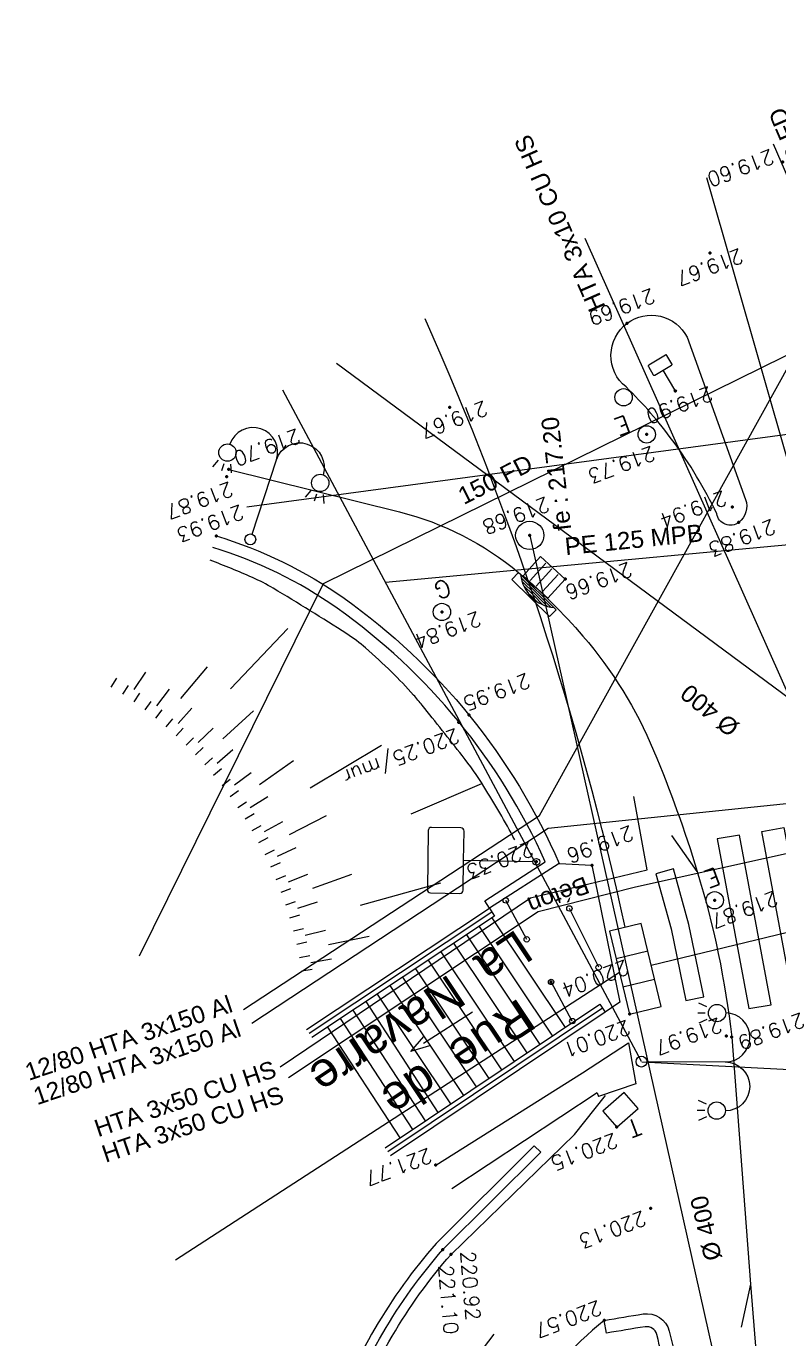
# Model space of a CAD drawing. Header units: metres. Extents: x 1841041 to 1841282, y 5171502 to 5171751.
# Drawn here: x 1841046.8 to 1841064.16, y 5171581.31 to 5171611.6 of the extents above; entities that cross this region are included whole.
import ezdxf
from ezdxf.enums import TextEntityAlignment as Align
from ezdxf.lldxf.tags import DXFTag

# ---------------------------------------------------------------- set-up
doc = ezdxf.new("R2010")
doc.units = ezdxf.units.M
doc.header["$PDSIZE"] = -0.004
for name, color, linetype, true_color in [('AEP_SSL', 4, 'Continuous', 0x00ffff), ('CAB_SSL', 7, 'Continuous', 0x800000), ('EDF_SSL', 1, 'Texte-Electricite', 0xff0000), ('Fond topo - ASS', 5, 'Continuous', 0x0000ff), ('Fond topo - BAT_ANN', 7, 'Continuous', 0x999999), ('Fond topo - CLO_LEG', 9, 'Continuous', 0x808080), ('Fond topo - CLO_MUR', 9, 'Continuous', 0x808080), ('Fond topo - EAU', 4, 'Continuous', 0x00ffff), ('Fond topo - EAU_TXT', 4, 'Continuous', 0x00ffff), ('Fond topo - ECL', 6, 'Continuous', 0xff00ff), ('Fond topo - GAZ', 7, 'Continuous', 0xff6600), ('Fond topo - GAZ_TXT', 7, 'Continuous', 0xff6600), ('Fond topo - PTT', 3, 'Continuous', 0x00ff00), ('Fond topo - PTT_TXT', 3, 'Continuous', 0x00ff00), ('Fond topo - SOL', 7, 'Continuous', 0xbababa), ('Fond topo - TAL', 7, 'Continuous', 0x7f3f00), ('Fond topo - TAL_HAC', 7, 'Continuous', 0xa57c00), ('Fond topo - VOI_NOM', 7, 'Continuous', 0x999999), ('Fond topo - VOI_TXT', 7, 'Continuous', 0x999999), ('GAZ_SSL', 7, 'Texte-GAZ', 0xff6600), ('TELECOM_SSL', 3, 'Texte-Telecom', 0x00ff00), ('UNITAIRE SSL', 7, 'UNITAIRE', 0x808000)]:
    doc.layers.add(name, color=color, linetype=linetype, true_color=true_color)
for name, color, linetype, lineweight, true_color in [('Fond topo - P', 3, 'Continuous', 50, 0x00ff00), ('Fond topo - SIG', 7, 'Continuous', 20, 0xbf80ff), ('Fond topo - SIH', 7, 'Continuous', 5, 0xff7f9f), ('Fond topo - VOI', 7, 'Continuous', 25, 0x999999), ('Fond topo - Z_500', 1, 'Continuous', 9, 0xff0000)]:
    doc.layers.add(name, color=color, linetype=linetype, lineweight=lineweight, true_color=true_color)
doc.styles.add('2000_ARIAL', font='arial.ttf', dxfattribs={"height": 0.4})
doc.styles.add('Lignes', font='arial.ttf', dxfattribs={"height": 0.35})
doc.styles.add('LignesA', font='arial.ttf', dxfattribs={"height": 0.35})
doc.styles.add('SIMPLEX', font='simplex_.ttf', dxfattribs={"height": 1.25})
doc.styles.add('TP-C_Autocad_Standard', font='simplex_.ttf', dxfattribs={"height": 1})
doc.styles.add('Tronçons', font='arial.ttf', dxfattribs={"height": 0.25})
tags = doc.linetypes.add('L16', pattern=[0.375, 0.3, -0.075]).pattern_tags.tags
tags[6:7] = [DXFTag(74, 4), DXFTag(75, 0), DXFTag(340, '0'), DXFTag(46, 0.0), DXFTag(50, 0.0), DXFTag(44, 0.0), DXFTag(45, 0.0)]
tags[4:5] = [DXFTag(74, 4), DXFTag(75, 0), DXFTag(340, '0'), DXFTag(46, 0.0), DXFTag(50, 0.0), DXFTag(44, 0.0), DXFTag(45, 0.0)]
tags = doc.linetypes.add('L8', pattern=[0.225, 0.15, -0.075]).pattern_tags.tags
tags[6:7] = [DXFTag(74, 4), DXFTag(75, 0), DXFTag(340, '0'), DXFTag(46, 0.0), DXFTag(50, 0.0), DXFTag(44, 0.0), DXFTag(45, 0.0)]
tags[4:5] = [DXFTag(74, 4), DXFTag(75, 0), DXFTag(340, '0'), DXFTag(46, 0.0), DXFTag(50, 0.0), DXFTag(44, 0.0), DXFTag(45, 0.0)]
tags = doc.linetypes.add('Texte-BT', pattern='A,5,-0.25,["BT",Lignes,S=1,R=0,X=0,Y=-0.18],-1.25', length=6.5).pattern_tags.tags
tags[15:16] = [DXFTag(74, 4), DXFTag(75, 0), DXFTag(340, '0'), DXFTag(46, 0.0), DXFTag(50, 0.0), DXFTag(44, 0.0), DXFTag(45, 0.0)]
tags[4:5] = [DXFTag(74, 4), DXFTag(75, 0), DXFTag(340, '0'), DXFTag(46, 0.0), DXFTag(50, 0.0), DXFTag(44, 0.0), DXFTag(45, 0.0)]
tags = doc.linetypes.add('Texte-Electricite', pattern='A,5,-0.25,["ELEC",Lignes,S=1,R=0,X=0,Y=-0.18],-1.25', length=6.5).pattern_tags.tags
tags[15:16] = [DXFTag(74, 4), DXFTag(75, 0), DXFTag(340, '0'), DXFTag(46, 0.0), DXFTag(50, 0.0), DXFTag(44, 0.0), DXFTag(45, 0.0)]
tags[4:5] = [DXFTag(74, 4), DXFTag(75, 0), DXFTag(340, '0'), DXFTag(46, 0.0), DXFTag(50, 0.0), DXFTag(44, 0.0), DXFTag(45, 0.0)]
tags = doc.linetypes.add('Texte-GAZ', pattern='A,5,-0.25,["GAZ",Lignes,S=1,R=0,X=0,Y=-0.18],-1.25', length=6.5).pattern_tags.tags
tags[15:16] = [DXFTag(74, 4), DXFTag(75, 0), DXFTag(340, '0'), DXFTag(46, 0.0), DXFTag(50, 0.0), DXFTag(44, 0.0), DXFTag(45, 0.0)]
tags[4:5] = [DXFTag(74, 4), DXFTag(75, 0), DXFTag(340, '0'), DXFTag(46, 0.0), DXFTag(50, 0.0), DXFTag(44, 0.0), DXFTag(45, 0.0)]
tags = doc.linetypes.add('Texte-HT', pattern='A,5,-0.25,["HT",Lignes,S=1,R=0,X=0,Y=-0.18],-1.25', length=6.5).pattern_tags.tags
tags[15:16] = [DXFTag(74, 4), DXFTag(75, 0), DXFTag(340, '0'), DXFTag(46, 0.0), DXFTag(50, 0.0), DXFTag(44, 0.0), DXFTag(45, 0.0)]
tags[4:5] = [DXFTag(74, 4), DXFTag(75, 0), DXFTag(340, '0'), DXFTag(46, 0.0), DXFTag(50, 0.0), DXFTag(44, 0.0), DXFTag(45, 0.0)]
tags = doc.linetypes.add('Texte-Telecom', pattern='A,5,-0.25,["TEL",Lignes,S=1,R=0,X=0,Y=-0.18],-1.25', length=6.5).pattern_tags.tags
tags[15:16] = [DXFTag(74, 4), DXFTag(75, 0), DXFTag(340, '0'), DXFTag(46, 0.0), DXFTag(50, 0.0), DXFTag(44, 0.0), DXFTag(45, 0.0)]
tags[4:5] = [DXFTag(74, 4), DXFTag(75, 0), DXFTag(340, '0'), DXFTag(46, 0.0), DXFTag(50, 0.0), DXFTag(44, 0.0), DXFTag(45, 0.0)]
tags = doc.linetypes.add('Texte-TelecomA', pattern='A,5,-0.25,["TEL",LignesA,S=1,R=0,X=0,Y=-0.18],-1.25', length=6.5).pattern_tags.tags
tags[15:16] = [DXFTag(74, 4), DXFTag(75, 0), DXFTag(340, '0'), DXFTag(46, 0.0), DXFTag(50, 0.0), DXFTag(44, 0.0), DXFTag(45, 0.0)]
tags[4:5] = [DXFTag(74, 4), DXFTag(75, 0), DXFTag(340, '0'), DXFTag(46, 0.0), DXFTag(50, 0.0), DXFTag(44, 0.0), DXFTag(45, 0.0)]
tags = doc.linetypes.add('UNITAIRE', pattern='A,0.25,-0.2,0,-0.2,0.25,-0.3,["UNI",TP-C_Autocad_Standard,S=0.15,R=0,X=-0.1,Y=-0.05],-0.45', length=1.65).pattern_tags.tags
tags[23:24] = [DXFTag(74, 4), DXFTag(75, 0), DXFTag(340, '0'), DXFTag(46, 0.0), DXFTag(50, 0.0), DXFTag(44, 0.0), DXFTag(45, 0.0)]
tags[12:13] = [DXFTag(74, 4), DXFTag(75, 0), DXFTag(340, '0'), DXFTag(46, 0.0), DXFTag(50, 0.0), DXFTag(44, 0.0), DXFTag(45, 0.0)]
tags[10:11] = [DXFTag(74, 4), DXFTag(75, 0), DXFTag(340, '0'), DXFTag(46, 0.0), DXFTag(50, 0.0), DXFTag(44, 0.0), DXFTag(45, 0.0)]
tags[8:9] = [DXFTag(74, 4), DXFTag(75, 0), DXFTag(340, '0'), DXFTag(46, 0.0), DXFTag(50, 0.0), DXFTag(44, 0.0), DXFTag(45, 0.0)]
tags[6:7] = [DXFTag(74, 4), DXFTag(75, 0), DXFTag(340, '0'), DXFTag(46, 0.0), DXFTag(50, 0.0), DXFTag(44, 0.0), DXFTag(45, 0.0)]
tags[4:5] = [DXFTag(74, 4), DXFTag(75, 0), DXFTag(340, '0'), DXFTag(46, 0.0), DXFTag(50, 0.0), DXFTag(44, 0.0), DXFTag(45, 0.0)]

# ---------------------------------------------------------------- blocks, each defined once
blk = doc.blocks.new('AFF05')
at = {"ltscale": 2}
for radius in [0.5, 0.01]:
    blk.add_circle((0, 0), radius, dxfattribs=at)
blk = doc.blocks.new('ASS07')
at = {"ltscale": 2}
for p, q in [((-0.25, -0.45), (-0.25, 0.45)), ((0, -0.45), (0, 0.45)), ((0.25, -0.45), (0.25, 0.45))]:
    blk.add_line(p, q, dxfattribs=at)
at = {"ltscale": 2, "flags": 128}
blk.add_lwpolyline([(0.5, -0.5), (0.5, 0.5), (-0.5, 0.5), (-0.5, -0.5)], close=True, dxfattribs=at)
blk = doc.blocks.new('ASS06')
at = {"color": 0, "ltscale": 2}
for p, q in [((-0.392468, 0.036537), (0, 0.036537)), ((-0.332829, 0.073075), (0, 0.073075)), ((-0.254866, 0.109612), (0, 0.109612)), ((-0.129415, 0.146149), (0, 0.146149)), ((0, 0.146149), (0.135305, 0.146149)), ((0, 0.109612), (0.260757, 0.109612)), ((0, 0.073075), (0.33872, 0.073075)), ((0, 0.036537), (0.398359, 0.036537))]:
    blk.add_line(p, q, dxfattribs=at)
at = {"color": 0, "ltscale": 2, "flags": 128}
blk.add_lwpolyline([(-0.5, 0), (0.5, 0), (0.5, 0.18), (-0.5, 0.18)], close=True, dxfattribs=at)
at = {"color": 0, "ltscale": 2}
blk.add_arc((0.002945, -0.541947), 0.700711, 50.662406, 129.337594, dxfattribs=at)
blk = doc.blocks.new('ESC01')
at = {"ltscale": 2}
for p, q in [((1.338104, 0), (0, 0)), ((1.257547, 0.126415), (1.7, 0)), ((1.257547, -0.126415), (1.7, 0))]:
    blk.add_line(p, q, dxfattribs=at)
blk = doc.blocks.new('CLOLEG')
at = {"ltscale": 2}
blk.add_circle((0, 0), 0.0625, dxfattribs=at)
blk = doc.blocks.new('EAU03')
at = {"ltscale": 2}
blk.add_circle((0, 0), 0.2, dxfattribs=at)
blk = doc.blocks.new('EAU99')
at = {"style": 'SIMPLEX'}
blk.add_text('E', height=0.4, dxfattribs=at).set_placement((0, 0), align=Align.MIDDLE_CENTER)
blk = doc.blocks.new('ECL03')
at = {"ltscale": 2}
for p, q in [((-1.271914, 1.507164), (-1.354196, 1.319402)), ((-1.125, 1.464688), (-1.125, 1.293214)), ((-0.978086, 1.507164), (-0.895804, 1.319402)), ((0.978086, 1.507164), (0.895804, 1.319402)), ((1.125, 1.464688), (1.125, 1.293214)), ((1.271914, 1.507164), (1.354196, 1.319402))]:
    blk.add_line(p, q, dxfattribs=at)
at = {"ltscale": 2, "flags": 128}
blk.add_lwpolyline([(0, 0.125), (0, 1.935, -0.995687118), (1.131589, 1.939891)], format="xyb", dxfattribs=at)
at = {"ltscale": 2}
for centre, radius in [((-1.125, 1.74), 0.2), ((1.125, 1.74), 0.2), ((0, 0), 0.125)]:
    blk.add_circle(centre, radius, dxfattribs=at)
blk.add_arc((-0.565805, 1.935), 0.565805, 0, 179.504668, dxfattribs=at)
blk = doc.blocks.new('GAZ01')
at = {"ltscale": 2}
blk.add_circle((0, 0), 0.2, dxfattribs=at)
blk = doc.blocks.new('GAZ99')
at = {"style": 'SIMPLEX'}
blk.add_text('G', height=0.4, dxfattribs=at).set_placement((0, 0), align=Align.MIDDLE_CENTER)
blk = doc.blocks.new('PTOPO')
at = {"color": 0, "ltscale": 2}
blk.add_point((0, 0), dxfattribs=at)
blk = doc.blocks.new('PTT04')
at = {"ltscale": 2, "flags": 128}
blk.add_lwpolyline([(-0.5, -0.5), (0.5, -0.5), (0.5, 0.5), (-0.5, 0.5)], close=True, dxfattribs=at)
blk = doc.blocks.new('PTT99')
at = {"style": 'SIMPLEX'}
blk.add_text('T', height=0.4, dxfattribs=at).set_placement((0, 0), align=Align.MIDDLE_CENTER)
blk = doc.blocks.new('MOB01')
at = {"ltscale": 2}
blk.add_line((0, 0.078125), (0, 1.679534), dxfattribs=at)
at = {"linetype": 'Continuous', "ltscale": 2, "flags": 128}
blk.add_lwpolyline([(0, 1.679534), (0.680858, 1.679534, 0.414214007), (0.755858, 1.754534), (0.755858, 2.428793, 0.414214007), (0.680858, 2.503793), (-0.680858, 2.503793, 0.414214007), (-0.755858, 2.428793), (-0.755858, 1.754534, 0.414214007), (-0.680858, 1.679534)], format="xyb", close=True, dxfattribs=at)
at = {"ltscale": 2}
blk.add_circle((0, 0), 0.078125, dxfattribs=at)
blk = doc.blocks.new('AFF10')
at = {"ltscale": 2}
for p, q in [((-0.17, -0.5), (-0.17, 0.5)), ((0.17, -0.5), (0.17, 0.5))]:
    blk.add_line(p, q, dxfattribs=at)
at = {"ltscale": 2, "flags": 128}
blk.add_lwpolyline([(-0.5, -0.5), (0.5, -0.5), (0.5, 0.5), (-0.5, 0.5)], close=True, dxfattribs=at)

msp = doc.modelspace()

# ---------------------------------------------------------------- linework, layer by layer
at = {"layer": 'AEP_SSL', "elevation": 0, "flags": 128}
for points in [[(1841049.415, 5171590.148), (1841053.653, 5171598.74), (1841068.54, 5171606.079), (1841069.763, 5171609.808)], [(1841072.922, 5171520.491), (1841070.714, 5171536.918), (1841069.065, 5171540.141), (1841065.884, 5171583.877), (1841068.052, 5171592.112), (1841066.183, 5171601.282), (1841065.017, 5171606.606), (1841064.032, 5171608.882)], [(1841062.488, 5171608.107), (1841068.855, 5171585.853), (1841069.082, 5171584.022), (1841070.722, 5171574.244), (1841073.199, 5171544.534), (1841074.904, 5171520.129)]]:
    msp.add_lwpolyline(points, dxfattribs=at)
at = {"layer": 'CAB_SSL', "elevation": 0, "flags": 128}
for points in [[(1841060.995, 5171587.698), (1841082.497, 5171586.581), (1841110.744, 5171597.467), (1841139.307, 5171608.365), (1841156.556, 5171636.072)], [(1841060.989, 5171587.703), (1841052.717, 5171603.2)]]:
    msp.add_lwpolyline(points, dxfattribs=at)
at = {"layer": 'EDF_SSL', "linetype": 'Texte-HT', "elevation": 0, "flags": 128}
for points in [[(1841051.81, 5171588.908), (1841058.64, 5171593.383), (1841066.258, 5171607.137), (1841065.232, 5171609.485)], [(1841065.637, 5171593.361), (1841059.69, 5171606.702)], [(1841075.769, 5171522.32), (1841070.877, 5171588.069), (1841070.569, 5171594.297), (1841058.841, 5171593.08), (1841051.999, 5171588.585)], [(1841071.394, 5171538.016), (1841069.131, 5171570.473), (1841066.559, 5171588.759), (1841065.752, 5171592.817), (1841060.849, 5171591.727), (1841058.604, 5171591.16), (1841052.851, 5171587.325)]]:
    msp.add_lwpolyline(points, dxfattribs=at)
at = {"layer": 'EDF_SSL', "linetype": 'Texte-BT', "elevation": 0, "flags": 128}
msp.add_lwpolyline([(1841052.655, 5171587.586), (1841058.431, 5171591.481), (1841061.119, 5171592.131), (1841060.811, 5171593.826)], dxfattribs=at)
at = {"layer": 'Fond topo - BAT_ANN', "ltscale": 2, "flags": 128}
for points in [[(1841057.245, 5171590.824), (1841058.936, 5171588.294)], [(1841057.539, 5171591.02), (1841059.229, 5171588.491)], [(1841056.657, 5171590.434), (1841058.349, 5171587.902)], [(1841056.951, 5171590.629), (1841058.642, 5171588.098)], [(1841056.363, 5171590.239), (1841058.055, 5171587.706)], [(1841055.775, 5171589.848), (1841057.469, 5171587.314)], [(1841056.069, 5171590.043), (1841057.762, 5171587.51)], [(1841055.481, 5171589.653), (1841057.175, 5171587.118)], [(1841054.893, 5171589.262), (1841056.588, 5171586.726)], [(1841055.187, 5171589.458), (1841056.882, 5171586.922)], [(1841054.629, 5171589.087), (1841056.294, 5171586.529)], [(1841054.041, 5171588.697), (1841055.708, 5171586.137)], [(1841054.335, 5171588.892), (1841056.001, 5171586.333)], [(1841053.747, 5171588.501), (1841055.414, 5171585.941)]]:
    msp.add_lwpolyline(points, dxfattribs=at)
at = {"layer": 'Fond topo - CLO_LEG', "ltscale": 2, "flags": 128}
for points in [[(1841058.343, 5171590.525), (1841057.859, 5171591.423)], [(1841060.003, 5171589.88), (1841059.327, 5171591.239)], [(1841059.395, 5171588.638), (1841058.906, 5171589.542)]]:
    msp.add_lwpolyline(points, dxfattribs=at)
at = {"layer": 'Fond topo - CLO_MUR', "ltscale": 2, "flags": 128}
for points in [[(1841051.18, 5171599.837, -0.08134), (1841054.13, 5171598.397, -0.137564), (1841059.091, 5171592.275), (1841057.481, 5171591.246), (1841057.374, 5171591.414), (1841058.769, 5171592.317, 0.134305), (1841053.968, 5171598.169, 0.08134), (1841051.1, 5171599.569)], [(1841053.326, 5171575.407, -0.039615), (1841053.523, 5171577.372, -0.039615), (1841054.027, 5171579.282, -0.047647), (1841055.023, 5171581.437, -0.047647), (1841056.408, 5171583.364), (1841058.665, 5171585.612), (1841058.517, 5171585.761), (1841056.255, 5171583.508, 0.04779), (1841054.842, 5171581.542, 0.047647), (1841053.829, 5171579.351, 0.039615), (1841053.316, 5171577.41, 0.039615), (1841053.116, 5171575.412)], [(1841061.524, 5171559.857), (1841064.091, 5171560.046), (1841063.545, 5171566.53), (1841063.351, 5171568.738), (1841062.214, 5171576.055), (1841061.542, 5171580.442, 0.026907), (1841061.341, 5171581.406, 0.382646), (1841061.073, 5171581.582, 0.006707), (1841060.186, 5171581.435), (1841060.133, 5171581.73, -0.006707), (1841061.028, 5171581.879, -0.382646), (1841061.631, 5171581.483, -0.026907), (1841061.839, 5171580.488), (1841062.511, 5171576.101), (1841063.649, 5171568.774), (1841063.844, 5171566.556), (1841064.415, 5171559.769), (1841061.546, 5171559.558)]]:
    msp.add_lwpolyline(points, format="xyb", dxfattribs=at)
for points in [[(1841053.263, 5171588.444), (1841057.481, 5171591.246), (1841057.603, 5171591.062), (1841053.385, 5171588.261)], [(1841055.076, 5171585.715), (1841060.03, 5171589.026), (1841060.152, 5171588.843), (1841055.198, 5171585.532)], [(1841056.244, 5171585.316), (1841059.627, 5171587.447), (1841060.693, 5171588.139), (1841060.856, 5171587.192), (1841060.001, 5171586.895)], [(1841059.97, 5171586.983), (1841056.618, 5171584.764)], [(1841059.97, 5171586.983), (1841059.97, 5171586.983), (1841060.001, 5171586.895)]]:
    msp.add_lwpolyline(points, dxfattribs=at)
at = {"layer": 'Fond topo - CLO_MUR', "linetype": 'L16', "ltscale": 2, "flags": 128}
for points in [[(1841057.542, 5171591.154), (1841053.324, 5171588.352)], [(1841060.091, 5171588.934), (1841055.137, 5171585.623)]]:
    msp.add_lwpolyline(points, dxfattribs=at)
at = {"layer": 'Fond topo - SIH', "linetype": 'L16', "ltscale": 2, "flags": 128}
for points in [[(1841063.25, 5171592.933), (1841062.737, 5171592.847), (1841063.469, 5171588.927), (1841063.982, 5171589.013)], [(1841065.008, 5171589.184), (1841064.495, 5171589.098), (1841063.763, 5171593.018), (1841064.276, 5171593.104)], [(1841061.321, 5171592.038), (1841061.678, 5171590.771), (1841062.016, 5171589.115), (1841062.428, 5171589.2), (1841062.086, 5171590.87), (1841061.725, 5171592.152)]]:
    msp.add_lwpolyline(points, close=True, dxfattribs=at)
at = {"layer": 'Fond topo - SOL', "linetype": 'L16', "ltscale": 2, "flags": 128}
msp.add_lwpolyline([(1841059.091, 5171592.275), (1841059.848, 5171592.235), (1841060.492, 5171589.076), (1841060.152, 5171588.843)], dxfattribs=at)
at = {"layer": 'Fond topo - TAL', "linetype": 'L8', "ltscale": 2, "flags": 128}
msp.add_lwpolyline([(1841058.067, 5171592.824, 0.016645), (1841057.356, 5171594.053, 0.027189), (1841056.856, 5171594.765, 0.002513), (1841055.933, 5171595.928, 0.012029), (1841055.733, 5171596.165, 0.017564), (1841055.225, 5171596.699, 0.015946), (1841054.627, 5171597.25, 0.034499), (1841054.19, 5171597.577, 0.009438), (1841052.496, 5171598.629, 0.029586), (1841052.019, 5171598.875, 0.015022), (1841051.042, 5171599.275)], format="xyb", dxfattribs=at)
at = {"layer": 'Fond topo - TAL_HAC', "ltscale": 2}
for p, q in [((1841051.51, 5171596.31), (1841052.835, 5171597.7)), ((1841050.363, 5171596.081), (1841050.977, 5171596.818)), ((1841048.761, 5171596.348), (1841048.886, 5171596.554)), ((1841049.29, 5171596.294), (1841049.559, 5171596.691)), ((1841049.026, 5171596.182), (1841049.157, 5171596.383)), ((1841049.285, 5171596.007), (1841049.423, 5171596.204)), ((1841049.809, 5171595.917), (1841050.104, 5171596.296)), ((1841049.539, 5171595.824), (1841049.683, 5171596.016)), ((1841049.785, 5171595.632), (1841049.936, 5171595.819)), ((1841050.026, 5171595.432), (1841050.182, 5171595.614)), ((1841050.302, 5171595.507), (1841050.621, 5171595.865)), ((1841051.336, 5171595.153), (1841052.044, 5171595.802)), ((1841050.259, 5171595.224), (1841050.422, 5171595.4)), ((1841050.766, 5171595.065), (1841051.109, 5171595.401)), ((1841050.485, 5171595.008), (1841050.654, 5171595.179)), ((1841053.345, 5171594.019), (1841054.991, 5171595.008)), ((1841050.704, 5171594.785), (1841050.879, 5171594.95)), ((1841050.916, 5171594.555), (1841051.095, 5171594.714)), ((1841051.2, 5171594.592), (1841051.564, 5171594.905)), ((1841051.119, 5171594.317), (1841051.304, 5171594.47)), ((1841051.601, 5171594.092), (1841051.985, 5171594.379)), ((1841052.177, 5171594.103), (1841052.965, 5171594.651)), ((1841051.315, 5171594.073), (1841051.505, 5171594.22)), ((1841055.675, 5171593.419), (1841057.308, 5171594.122)), ((1841051.502, 5171593.823), (1841051.697, 5171593.963)), ((1841051.967, 5171593.565), (1841052.37, 5171593.826)), ((1841051.681, 5171593.566), (1841051.88, 5171593.7)), ((1841051.851, 5171593.304), (1841052.054, 5171593.431)), ((1841052.012, 5171593.036), (1841052.219, 5171593.156)), ((1841052.298, 5171593.015), (1841052.717, 5171593.249)), ((1841052.872, 5171592.948), (1841053.726, 5171593.386)), ((1841052.164, 5171592.761), (1841052.376, 5171592.875)), ((1841052.308, 5171592.482), (1841052.523, 5171592.588)), ((1841052.592, 5171592.442), (1841053.026, 5171592.647)), ((1841052.442, 5171592.198), (1841052.66, 5171592.297)), ((1841052.566, 5171591.909), (1841052.788, 5171592.001)), ((1841052.847, 5171591.851), (1841053.294, 5171592.026)), ((1841053.406, 5171591.707), (1841054.311, 5171592.026)), ((1841052.68, 5171591.617), (1841052.905, 5171591.701)), ((1841054.51, 5171591.313), (1841056.36, 5171591.829)), ((1841052.785, 5171591.321), (1841053.013, 5171591.397)), ((1841053.061, 5171591.243), (1841053.519, 5171591.388)), ((1841052.879, 5171591.021), (1841053.11, 5171591.09)), ((1841052.964, 5171590.719), (1841053.196, 5171590.779)), ((1841053.234, 5171590.623), (1841053.701, 5171590.736)), ((1841053.038, 5171590.414), (1841053.272, 5171590.466)), ((1841053.769, 5171590.405), (1841054.709, 5171590.6)), ((1841053.102, 5171590.106), (1841053.338, 5171590.151)), ((1841053.155, 5171589.797), (1841053.392, 5171589.834)), ((1841053.365, 5171589.992), (1841053.838, 5171590.074))]:
    msp.add_line(p, q, dxfattribs=at)
at = {"layer": 'Fond topo - VOI', "ltscale": 2, "flags": 128}
msp.add_lwpolyline([(1841060.635, 5171603.275, -0.231788), (1841060.287, 5171604.015, -0.231788), (1841060.658, 5171604.744, -0.221108), (1841061.425, 5171604.906, -0.221108), (1841062.043, 5171604.424), (1841063.392, 5171600.681, -0.328158), (1841063.234, 5171600.149, -0.55887), (1841062.725, 5171600.348, 0.023833), (1841062.261, 5171601.212, 0.023833), (1841061.717, 5171602.029, 0.020066), (1841061.201, 5171602.674, 0.020066)], format="xyb", close=True, dxfattribs=at)
for points in [[(1841051.469, 5171601.373), (1841055.408, 5171600.39, -0.113855), (1841058.157, 5171598.99, -0.040709), (1841059.64, 5171597.525, -0.078752), (1841061.271, 5171594.882, -0.025105), (1841062.277, 5171592.089, -0.045102), (1841063.072, 5171588.271)], [(1841063.072, 5171588.271), (1841063.505, 5171582.569), (1841063.978, 5171576.648), (1841064.746, 5171566.663), (1841065.735, 5171554.25), (1841066.912, 5171539.085), (1841067.362, 5171533.111, -0.018575), (1841067.559, 5171527.929, 0.004565), (1841067.621, 5171521.766)], [(1841053.576, 5171575.457, -0.039615), (1841053.769, 5171577.383, -0.039615), (1841054.264, 5171579.254, -0.047647), (1841055.239, 5171581.365, -0.047647), (1841056.597, 5171583.254), (1841059.443, 5171586.024), (1841060.161, 5171586.921)], [(1841060.133, 5171581.73, 0.172051), (1841057.225, 5171577.037, 0.056774), (1841057.068, 5171575.479)]]:
    msp.add_lwpolyline(points, format="xyb", dxfattribs=at)
for points in [[(1841062.277, 5171592.089), (1841061.693, 5171592.925)], [(1841063.505, 5171582.569), (1841063.287, 5171581.573)]]:
    msp.add_lwpolyline(points, dxfattribs=at)
at = {"layer": 'GAZ_SSL', "elevation": 0, "flags": 128}
msp.add_lwpolyline([(1841067.27, 5171602.57), (1841051.889, 5171600.501)], dxfattribs=at)
at = {"layer": 'GAZ_SSL', "linetype": 'Texte-GAZ', "elevation": 0, "flags": 128}
msp.add_lwpolyline([(1841067.762, 5171599.948), (1841055.084, 5171598.765)], dxfattribs=at)
at = {"layer": 'TELECOM_SSL', "linetype": 'Texte-TelecomA', "elevation": 0, "flags": 128}
msp.add_lwpolyline([(1841061.212, 5171589.933), (1841110.037, 5171601.753), (1841153.493, 5171620.002)], dxfattribs=at)
at = {"layer": 'TELECOM_SSL', "elevation": 0, "flags": 128}
msp.add_lwpolyline([(1841060.617, 5171590.803, 0.051082), (1841055.998, 5171604.848)], format="xyb", dxfattribs=at)
msp.add_lwpolyline([(1841060.483, 5171589.757), (1841050.24, 5171583.121)], dxfattribs=at)
at = {"layer": 'UNITAIRE SSL', "ltscale": 2, "elevation": 0, "flags": 128}
for points in [[(1841053.954, 5171603.822), (1841072.975, 5171589.738), (1841123.206, 5171611.693), (1841153.921, 5171633.731), (1841162.324, 5171642.907), (1841169.55, 5171648.265), (1841178.765, 5171655.689), (1841186.066, 5171661.351), (1841194.768, 5171668.313), (1841202.247, 5171674.891), (1841210.391, 5171687.683), (1841199.753, 5171695.123)], [(1841069.524, 5171550.301), (1841058.419, 5171599.849)]]:
    msp.add_lwpolyline(points, dxfattribs=at)

# ---------------------------------------------------------------- block references
at = {"layer": 'Fond topo - ASS', "ltscale": 2}
for name, p, xscale, yscale, rotation in [('AFF05', (1841058.413, 5171599.849), 0.65, 0.65, 89.1261311044283), ('ASS07', (1841058.745, 5171598.879), 0.7712776200711191, 0.5973, 137.7687117014275), ('ASS06', (1841058.591, 5171598.561), 1.22, 1.22, 135.3558358768481)]:
    msp.add_blockref(name, p, dxfattribs=dict(at, xscale=xscale, yscale=yscale, rotation=rotation))
at = {"layer": 'Fond topo - BAT_ANN', "ltscale": 2}
for p, rotation in [((1841057.092, 5171588.85), 212.5364690708157), ((1841057.591, 5171581.414), 232.8050833750563)]:
    msp.add_blockref('ESC01', p, dxfattribs=dict(at, rotation=rotation))
at = {"layer": 'Fond topo - CLO_LEG', "ltscale": 2, "rotation": 275.7781962242672}
for p in [(1841057.859, 5171591.423), (1841059.327, 5171591.239), (1841058.343, 5171590.525), (1841060.003, 5171589.88), (1841058.906, 5171589.542), (1841059.395, 5171588.638)]:
    msp.add_blockref('CLOLEG', p, dxfattribs=at)
at = {"layer": 'Fond topo - EAU', "ltscale": 2, "rotation": 89.1261311044283}
for p in [(1841060.578, 5171603.036), (1841061.11, 5171602.179), (1841062.679, 5171591.426)]:
    msp.add_blockref('EAU03', p, dxfattribs=at)
at = {"layer": 'Fond topo - EAU_TXT', "linetype": 'L16', "ltscale": 2, "rotation": 200.7892219420748}
msp.add_blockref('EAU99', (1841060.548, 5171602.388), dxfattribs=at)
at = {"layer": 'Fond topo - EAU_TXT', "ltscale": 2, "rotation": 200.7892219420748}
msp.add_blockref('EAU99', (1841062.625, 5171591.948), dxfattribs=at)
at = {"layer": 'Fond topo - ECL', "ltscale": 2}
for p, rotation in [((1841051.968, 5171599.757), 341.8520845705524), ((1841060.989, 5171587.703), 269.7987858482375)]:
    msp.add_blockref('ECL03', p, dxfattribs=dict(at, rotation=rotation))
at = {"layer": 'Fond topo - GAZ', "ltscale": 2, "rotation": 89.1261311044283}
msp.add_blockref('GAZ01', (1841056.386, 5171598.081), dxfattribs=at)
at = {"layer": 'Fond topo - GAZ_TXT', "linetype": 'L16', "ltscale": 2, "rotation": 200.7892219420748}
msp.add_blockref('GAZ99', (1841056.404, 5171598.609), dxfattribs=at)
at = {"layer": 'Fond topo - P', "ltscale": 2}
ref = msp.add_blockref('PTOPO', (1841064.244, 5171608.471), dxfattribs=dict(at, rotation=200.7892219420549))
ref.add_attrib('ALT', '219.60', (1841063.968, 5171608.768), dxfattribs={"layer": 'Fond topo - Z_500', "ltscale": 2, "height": 0.34, "rotation": 200.7892, "style": 'SIMPLEX'})
ref = msp.add_blockref('PTOPO', (1841062.574, 5171606.367), dxfattribs=dict(at, rotation=200.7892219420549))
ref.add_attrib('ALT', '219.67', (1841063.254, 5171606.478), dxfattribs={"layer": 'Fond topo - Z_500', "ltscale": 2, "height": 0.34, "rotation": 200.7892, "style": 'SIMPLEX'})
ref = msp.add_blockref('PTOPO', (1841060.658, 5171604.744), dxfattribs=dict(at, rotation=200.7892219420549))
ref.add_attrib('ALT', '219.69', (1841061.226, 5171605.559), dxfattribs={"layer": 'Fond topo - Z_500', "ltscale": 2, "height": 0.34, "rotation": 200.7892, "style": 'SIMPLEX'})
ref = msp.add_blockref('PTOPO', (1841061.773, 5171603.185), dxfattribs=dict(at, rotation=200.7892219420549))
ref.add_attrib('ALT', '219.90', (1841062.555, 5171603.296), dxfattribs={"layer": 'Fond topo - Z_500', "ltscale": 2, "height": 0.34, "rotation": 200.7892, "style": 'SIMPLEX'})
ref = msp.add_blockref('PTOPO', (1841056.562, 5171602.807), dxfattribs=dict(at, rotation=200.7892219420549))
ref.add_attrib('ALT', '219.67', (1841057.361, 5171602.959), dxfattribs={"layer": 'Fond topo - Z_500', "ltscale": 2, "height": 0.34, "rotation": 200.7892, "style": 'SIMPLEX'})
ref = msp.add_blockref('PTOPO', (1841051.469, 5171601.373), dxfattribs=dict(at, rotation=200.7892219420549))
ref.add_attrib('ALT', '219.70', (1841053.045, 5171602.32), dxfattribs={"layer": 'Fond topo - Z_500', "ltscale": 2, "height": 0.34, "rotation": 200.7892, "style": 'SIMPLEX'})
ref = msp.add_blockref('PTOPO', (1841061.11, 5171602.179), dxfattribs=dict(at, rotation=200.7892219420549))
ref.add_attrib('ALT', '219.73', (1841061.224, 5171601.92), dxfattribs={"layer": 'Fond topo - Z_500', "ltscale": 2, "height": 0.34, "rotation": 200.7892, "style": 'SIMPLEX'})
ref = msp.add_blockref('PTOPO', (1841051.425, 5171601.203), dxfattribs=dict(at, rotation=200.7892219420549))
ref.add_attrib('ALT', '219.87', (1841051.489, 5171601.095), dxfattribs={"layer": 'Fond topo - Z_500', "ltscale": 2, "height": 0.34, "rotation": 200.7892, "style": 'SIMPLEX'})
ref = msp.add_blockref('PTOPO', (1841058.413, 5171599.849), dxfattribs=dict(at, rotation=200.7892219420549))
ref.add_attrib('ALT', '219.68', (1841058.786, 5171600.744), dxfattribs={"layer": 'Fond topo - Z_500', "ltscale": 2, "height": 0.34, "rotation": 200.7892, "style": 'SIMPLEX'})
ref = msp.add_blockref('PTOPO', (1841063.083, 5171600.501), dxfattribs=dict(at, rotation=200.7892219420549))
ref.add_attrib('ALT', '219.94', (1841062.875, 5171600.889), dxfattribs={"layer": 'Fond topo - Z_500', "ltscale": 2, "height": 0.34, "rotation": 200.7892, "style": 'SIMPLEX'})
ref = msp.add_blockref('PTOPO', (1841051.18, 5171599.837), dxfattribs=dict(at, rotation=200.7892219420549))
ref.add_attrib('ALT', '219.93', (1841051.736, 5171600.565), dxfattribs={"layer": 'Fond topo - Z_500', "ltscale": 2, "height": 0.34, "rotation": 200.7892, "style": 'SIMPLEX'})
ref = msp.add_blockref('PTOPO', (1841063.234, 5171600.149), dxfattribs=dict(at, rotation=200.7892219420549))
ref.add_attrib('ALT', '219.83', (1841064.002, 5171600.23), dxfattribs={"layer": 'Fond topo - Z_500', "ltscale": 2, "height": 0.34, "rotation": 200.7892, "style": 'SIMPLEX'})
ref = msp.add_blockref('PTOPO', (1841059.231, 5171598.841), dxfattribs=dict(at, rotation=200.7892219420549))
ref.add_attrib('ALT', '219.66', (1841060.696, 5171599.241), dxfattribs={"layer": 'Fond topo - Z_500', "ltscale": 2, "height": 0.34, "rotation": 200.7892, "style": 'SIMPLEX'})
ref = msp.add_blockref('PTOPO', (1841056.386, 5171598.081), dxfattribs=dict(at, rotation=200.7892219420549))
ref.add_attrib('ALT', '219.84', (1841057.212, 5171598.103), dxfattribs={"layer": 'Fond topo - Z_500', "ltscale": 2, "height": 0.34, "rotation": 200.7892, "style": 'SIMPLEX'})
ref = msp.add_blockref('PTOPO', (1841057.011, 5171595.702), dxfattribs=dict(at, rotation=200.7892219420549))
ref.add_attrib('ALT', '219.95', (1841058.344, 5171596.674), dxfattribs={"layer": 'Fond topo - Z_500', "ltscale": 2, "height": 0.34, "rotation": 200.7892, "style": 'SIMPLEX'})
ref = msp.add_blockref('PTOPO', (1841056.77, 5171595.532), dxfattribs=dict(at, rotation=200.7892219420549))
ref.add_attrib('ALT', '220.25/mur', (1841056.712, 5171595.403), dxfattribs={"layer": 'Fond topo - Z_500', "ltscale": 2, "height": 0.34, "rotation": 200.7892, "style": 'SIMPLEX'})
ref = msp.add_blockref('PTOPO', (1841059.848, 5171592.235), dxfattribs=dict(at, rotation=200.7892219420549))
ref.add_attrib('ALT', '219.96', (1841060.728, 5171593.157), dxfattribs={"layer": 'Fond topo - Z_500', "ltscale": 2, "height": 0.34, "rotation": 200.7892, "style": 'SIMPLEX'})
ref = msp.add_blockref('PTOPO', (1841058.565, 5171592.315), dxfattribs=dict(at, rotation=200.7892219420549))
ref.add_attrib('ALT', '220.33', (1841058.418, 5171592.788), dxfattribs={"layer": 'Fond topo - Z_500', "ltscale": 2, "height": 0.34, "rotation": 200.7892, "style": 'SIMPLEX'})
ref = msp.add_blockref('PTOPO', (1841062.679, 5171591.426), dxfattribs=dict(at, rotation=200.7892219420549))
ref.add_attrib('ALT', '219.87', (1841064.059, 5171591.649), dxfattribs={"layer": 'Fond topo - Z_500', "ltscale": 2, "height": 0.34, "rotation": 200.7892, "style": 'SIMPLEX'})
ref = msp.add_blockref('PTOPO', (1841058.906, 5171589.542), dxfattribs=dict(at, rotation=200.7892219420549))
ref.add_attrib('ALT', '220.04', (1841060.613, 5171590.057), dxfattribs={"layer": 'Fond topo - Z_500', "ltscale": 2, "height": 0.34, "rotation": 200.7892, "style": 'SIMPLEX'})
ref = msp.add_blockref('PTOPO', (1841060.714, 5171588.8), dxfattribs=dict(at, rotation=200.7892219420549))
ref.add_attrib('ALT', '220.01', (1841060.656, 5171588.671), dxfattribs={"layer": 'Fond topo - Z_500', "ltscale": 2, "height": 0.34, "rotation": 200.7892, "style": 'SIMPLEX'})
ref = msp.add_blockref('PTOPO', (1841062.946, 5171588.293), dxfattribs=dict(at, rotation=200.7892219420549))
ref.add_attrib('ALT', '219.97', (1841062.769, 5171588.725), dxfattribs={"layer": 'Fond topo - Z_500', "ltscale": 2, "height": 0.34, "rotation": 200.7892, "style": 'SIMPLEX'})
ref = msp.add_blockref('PTOPO', (1841063.071, 5171588.274), dxfattribs=dict(at, rotation=200.7892219420549))
ref.add_attrib('ALT', '219.89', (1841064.677, 5171588.839), dxfattribs={"layer": 'Fond topo - Z_500', "ltscale": 2, "height": 0.34, "rotation": 200.7892, "style": 'SIMPLEX'})
ref = msp.add_blockref('PTOPO', (1841060.421, 5171586.191), dxfattribs=dict(at, rotation=200.7892219420549))
ref.add_attrib('ALT', '220.15', (1841060.363, 5171586.062), dxfattribs={"layer": 'Fond topo - Z_500', "ltscale": 2, "height": 0.34, "rotation": 200.7892, "style": 'SIMPLEX'})
ref = msp.add_blockref('PTOPO', (1841056.244, 5171585.316), dxfattribs=dict(at, rotation=200.7892219420549))
ref.add_attrib('ALT', '221.77', (1841056.077, 5171585.71), dxfattribs={"layer": 'Fond topo - Z_500', "ltscale": 2, "height": 0.34, "rotation": 200.7892, "style": 'SIMPLEX'})
ref = msp.add_blockref('PTOPO', (1841061.201, 5171584.32), dxfattribs=dict(at, rotation=200.7892219420549))
ref.add_attrib('ALT', '220.13', (1841061.017, 5171584.264), dxfattribs={"layer": 'Fond topo - Z_500', "ltscale": 2, "height": 0.34, "rotation": 200.7892, "style": 'SIMPLEX'})
ref = msp.add_blockref('PTOPO', (1841056.408, 5171583.364), dxfattribs=dict(at, rotation=200.7892219420549))
ref.add_attrib('ALT', '221.10', (1841056.303, 5171582.992), dxfattribs={"layer": 'Fond topo - Z_500', "ltscale": 2, "height": 0.34, "rotation": 274.641, "style": 'SIMPLEX'})
ref = msp.add_blockref('PTOPO', (1841056.597, 5171583.254), dxfattribs=dict(at, rotation=200.7892219420549))
ref.add_attrib('ALT', '220.92', (1841056.81, 5171583.316), dxfattribs={"layer": 'Fond topo - Z_500', "ltscale": 2, "height": 0.34, "rotation": 274.641, "style": 'SIMPLEX'})
ref = msp.add_blockref('PTOPO', (1841060.133, 5171581.73), dxfattribs=dict(at, rotation=200.7892219420549))
ref.add_attrib('ALT', '220.57', (1841059.995, 5171582.199), dxfattribs={"layer": 'Fond topo - Z_500', "ltscale": 2, "height": 0.34, "rotation": 200.7892, "style": 'SIMPLEX'})
at = {"layer": 'Fond topo - PTT', "ltscale": 2, "xscale": 0.650728722116651, "yscale": 0.49, "rotation": 41.12267705604286}
msp.add_blockref('PTT04', (1841060.505, 5171586.59), dxfattribs=at)
at = {"layer": 'Fond topo - PTT_TXT', "ltscale": 2, "rotation": 200.7892219420549}
msp.add_blockref('PTT99', (1841060.823, 5171586.182), dxfattribs=at)
at = {"layer": 'Fond topo - SIG', "ltscale": 2, "xscale": 0.3300000000000001, "yscale": 0.3300000000000001, "rotation": 30.70205107513427}
msp.add_blockref('MOB01', (1841061.773, 5171603.185), dxfattribs=at)
at = {"layer": 'Fond topo - SIG', "ltscale": 2, "rotation": 89.09910933092871}
msp.add_blockref('MOB01', (1841058.565, 5171592.315), dxfattribs=at)
at = {"layer": 'TELECOM_SSL', "linetype": 'ByBlock', "ltscale": 2, "xscale": 1.970395654589478, "yscale": 0.75, "rotation": 283.5696364777291}
msp.add_blockref('AFF10', (1841060.848, 5171589.845), dxfattribs=at)

# ---------------------------------------------------------------- texts
at = {"layer": 'AEP_SSL', "color": 4, "true_color": 0x00ffff, "style": 'Tronçons'}
for rotation, p in [(113.409, (1841064.999, 5171608.087)), (26.918, (1841056.891, 5171600.548))]:
    msp.add_text('150 FD', height=0.4, rotation=rotation, dxfattribs=at).set_placement(p)
at = {"layer": 'EDF_SSL', "style": 'Tronçons'}
for s, rotation, p in [('HTA 3x10 CU HS', 113.659, (1841060.166, 5171605.125)), ('12/80 HTA 3x150 Al', 18.7043, (1841046.856, 5171587.257)), ('12/80 HTA 3x150 Al', 18.7043, (1841047.05, 5171586.696)), ('HTA 3x50 CU HS', 18.7043, (1841048.456, 5171585.957)), ('HTA 3x50 CU HS', 18.7043, (1841048.629, 5171585.367))]:
    msp.add_text(s, height=0.4, rotation=rotation, dxfattribs=at).set_placement(p)
at = {"layer": 'Fond topo - VOI_NOM', "style": '2000_ARIAL'}
for s, p in [('La  Navarre', (1841058.107, 5171590.774)), ('Rue  de', (1841058.169, 5171589.188))]:
    msp.add_text(s, height=0.8, rotation=213.7254, dxfattribs=at).set_placement(p)
at = {"layer": 'Fond topo - VOI_TXT', "style": '2000_ARIAL'}
msp.add_text('Béton', height=0.4, rotation=200.7892, dxfattribs=at).set_placement((1841059.685, 5171591.986))
at = {"layer": 'GAZ_SSL', "style": 'Tronçons'}
msp.add_text('PE 125 MPB', height=0.4, rotation=5.7864, dxfattribs=at).set_placement((1841059.243, 5171599.393))
at = {"layer": 'UNITAIRE SSL', "style": 'Tronçons'}
for s, rotation, p in [('fe : 217.20', 96.5504, (1841059.371, 5171599.983)), ('Ø 400', 140.7239, (1841063.279, 5171595.481)), ('Ø 400', 103.4159, (1841062.848, 5171583.164))]:
    msp.add_text(s, height=0.4, rotation=rotation, dxfattribs=at).set_placement(p)

doc.saveas('drawing.dxf')
